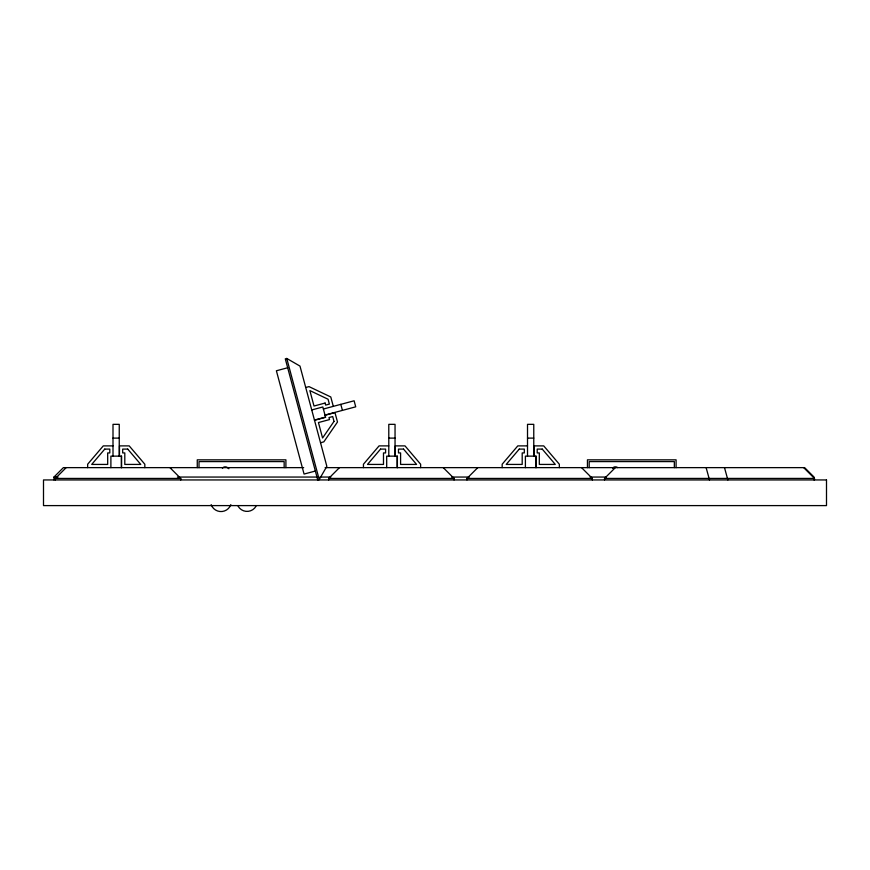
<?xml version="1.0" encoding="UTF-8"?>
<svg xmlns="http://www.w3.org/2000/svg" width="870" height="870" viewBox="0 0 870 870"><rect width="100%" height="100%" fill="white"/><g stroke="black" fill="none" stroke-linecap="round" stroke-linejoin="round"><path stroke-width="1.3" d="M319.214 479.555L326.848 466.331L299.987 366.085L286.763 358.451L285.295 358.842L317.746 479.946L319.214 479.555L286.763 358.451M53.973 479.946L53.973 477.054L63.39 467.636L303.684 467.636M55.365 479.946L55.365 478.435L66.163 467.636M328.675 479.946L328.675 478.435L339.474 467.636M466.972 479.946L466.972 478.435L477.771 467.636M604.541 479.946L604.541 478.424L615.329 467.636M287.687 367.749L276.388 370.772L304.065 474.063L315.364 471.04M305.729 387.498L309.013 386.617L330.785 396.97L333.297 406.355M311.743 409.955L322.835 406.975L325.608 417.317L314.505 420.286M323.39 409.02L354.112 400.787L355.721 406.823L324.999 415.055M325.065 415.273L334.972 412.619L337.495 422.015L323.814 441.862L320.53 442.743M314.451 420.058L325.543 417.089M113.002 438.11L119.244 438.11M388.792 438.11L395.045 438.11M527.514 438.11L533.767 438.11M113.002 445.886L103.28 445.886L87.652 464.232L87.652 467.636M388.792 445.886L379.07 445.886L363.442 464.232L363.442 467.636M527.514 445.886L517.791 445.886L502.164 464.232L502.164 467.636M325.141 467.636L804.63 467.636L814.048 477.054L814.048 479.946M53.973 477.054L58.007 477.054M177.415 477.054L317.224 477.054M319.942 477.054L330.807 477.054M451.617 477.054L469.267 477.054M590.077 477.054L606.368 477.054M55.365 478.435L180.742 478.435L180.742 479.946M328.675 478.435L454.053 478.435L454.053 479.946M466.972 478.435L592.35 478.435L592.35 479.946M604.541 478.424L814.472 478.424L814.472 479.946M228.853 468.745L227.418 467.592A3.284 3.273 0 0 0 225.363 466.875L224.982 466.875A2.98 2.98 0 0 0 222.405 468.364M803.684 467.636L814.472 478.424M581.551 467.636L592.35 478.435M443.254 467.636L454.053 478.435M169.944 467.636L180.742 478.435M724.492 467.636L727.875 479.946M706.125 467.636L709.507 479.946M340.801 404.343L342.421 410.379M676.088 467.636L676.088 459.838L587.446 459.838L587.446 467.636M674.337 467.636L674.337 461.589L589.197 461.589L589.197 467.636M559.345 467.636L559.345 464.232L543.728 445.886L533.995 445.886L533.995 456.141M536.105 467.636L536.105 456.141L525.404 456.141L525.404 467.636M535.876 456.141L535.876 467.636M533.767 456.141L533.767 424.342L527.514 424.342L527.514 456.141M420.634 467.636L420.634 464.232L405.007 445.886L395.284 445.886L395.284 456.141M397.383 467.636L397.383 456.141L386.693 456.141L386.693 467.636M397.155 456.141L397.155 467.636M395.045 456.141L395.045 424.342L388.792 424.342L388.792 456.141M285.904 467.636L285.904 459.838L197.262 459.838L197.262 467.636M284.153 467.636L284.153 461.589L199.012 461.589L199.012 467.636M144.833 467.636L144.833 464.232L129.206 445.886L119.484 445.886L119.484 456.141M121.593 467.636L121.593 456.141L110.892 456.141L110.892 467.636M121.354 456.141L121.354 467.636M119.244 456.141L119.244 424.342L113.002 424.342L113.002 456.141M612.589 468.364A2.98 2.98 0 0 1 612.806 468.038M613.056 467.745A2.98 2.98 0 0 1 615.166 466.875L615.547 466.875A3.284 3.273 0 0 1 617.602 467.592M230.833 504.665A10.462 10.462 0 0 1 211.16 504.665M256.008 506.242A10.32 10.32 0 0 1 238.13 506.242M334.004 421.417L322.574 438.001L318.442 422.559L329.534 419.579L328.99 417.546L332.71 416.556L334.004 421.417M104.759 449.094L91.698 464.428L107.684 464.428L107.684 452.933L109.794 452.933L109.794 449.094L104.759 449.094M380.549 449.094L367.499 464.428L383.485 464.428L383.485 452.933L385.584 452.933L385.584 449.094L380.549 449.094M519.27 449.094L506.209 464.428L522.196 464.428L522.196 452.933L524.305 452.933L524.305 449.094L519.27 449.094M325.108 403.049L314.005 406.029L309.872 390.587L328.066 399.232L329.371 404.093L325.652 405.083L325.108 403.049M127.727 449.094L122.692 449.094L122.692 452.933L124.801 452.933L124.801 464.428L140.788 464.428L127.727 449.094M403.528 449.094L398.493 449.094L398.493 452.933L400.591 452.933L400.591 464.428L416.578 464.428L403.528 449.094M542.238 449.094L537.203 449.094L537.203 452.933L539.313 452.933L539.313 464.428L555.299 464.428L542.238 449.094M826.5 479.946L43.5 479.946L43.5 505.6L826.5 505.6L826.5 479.946"/></g></svg>
